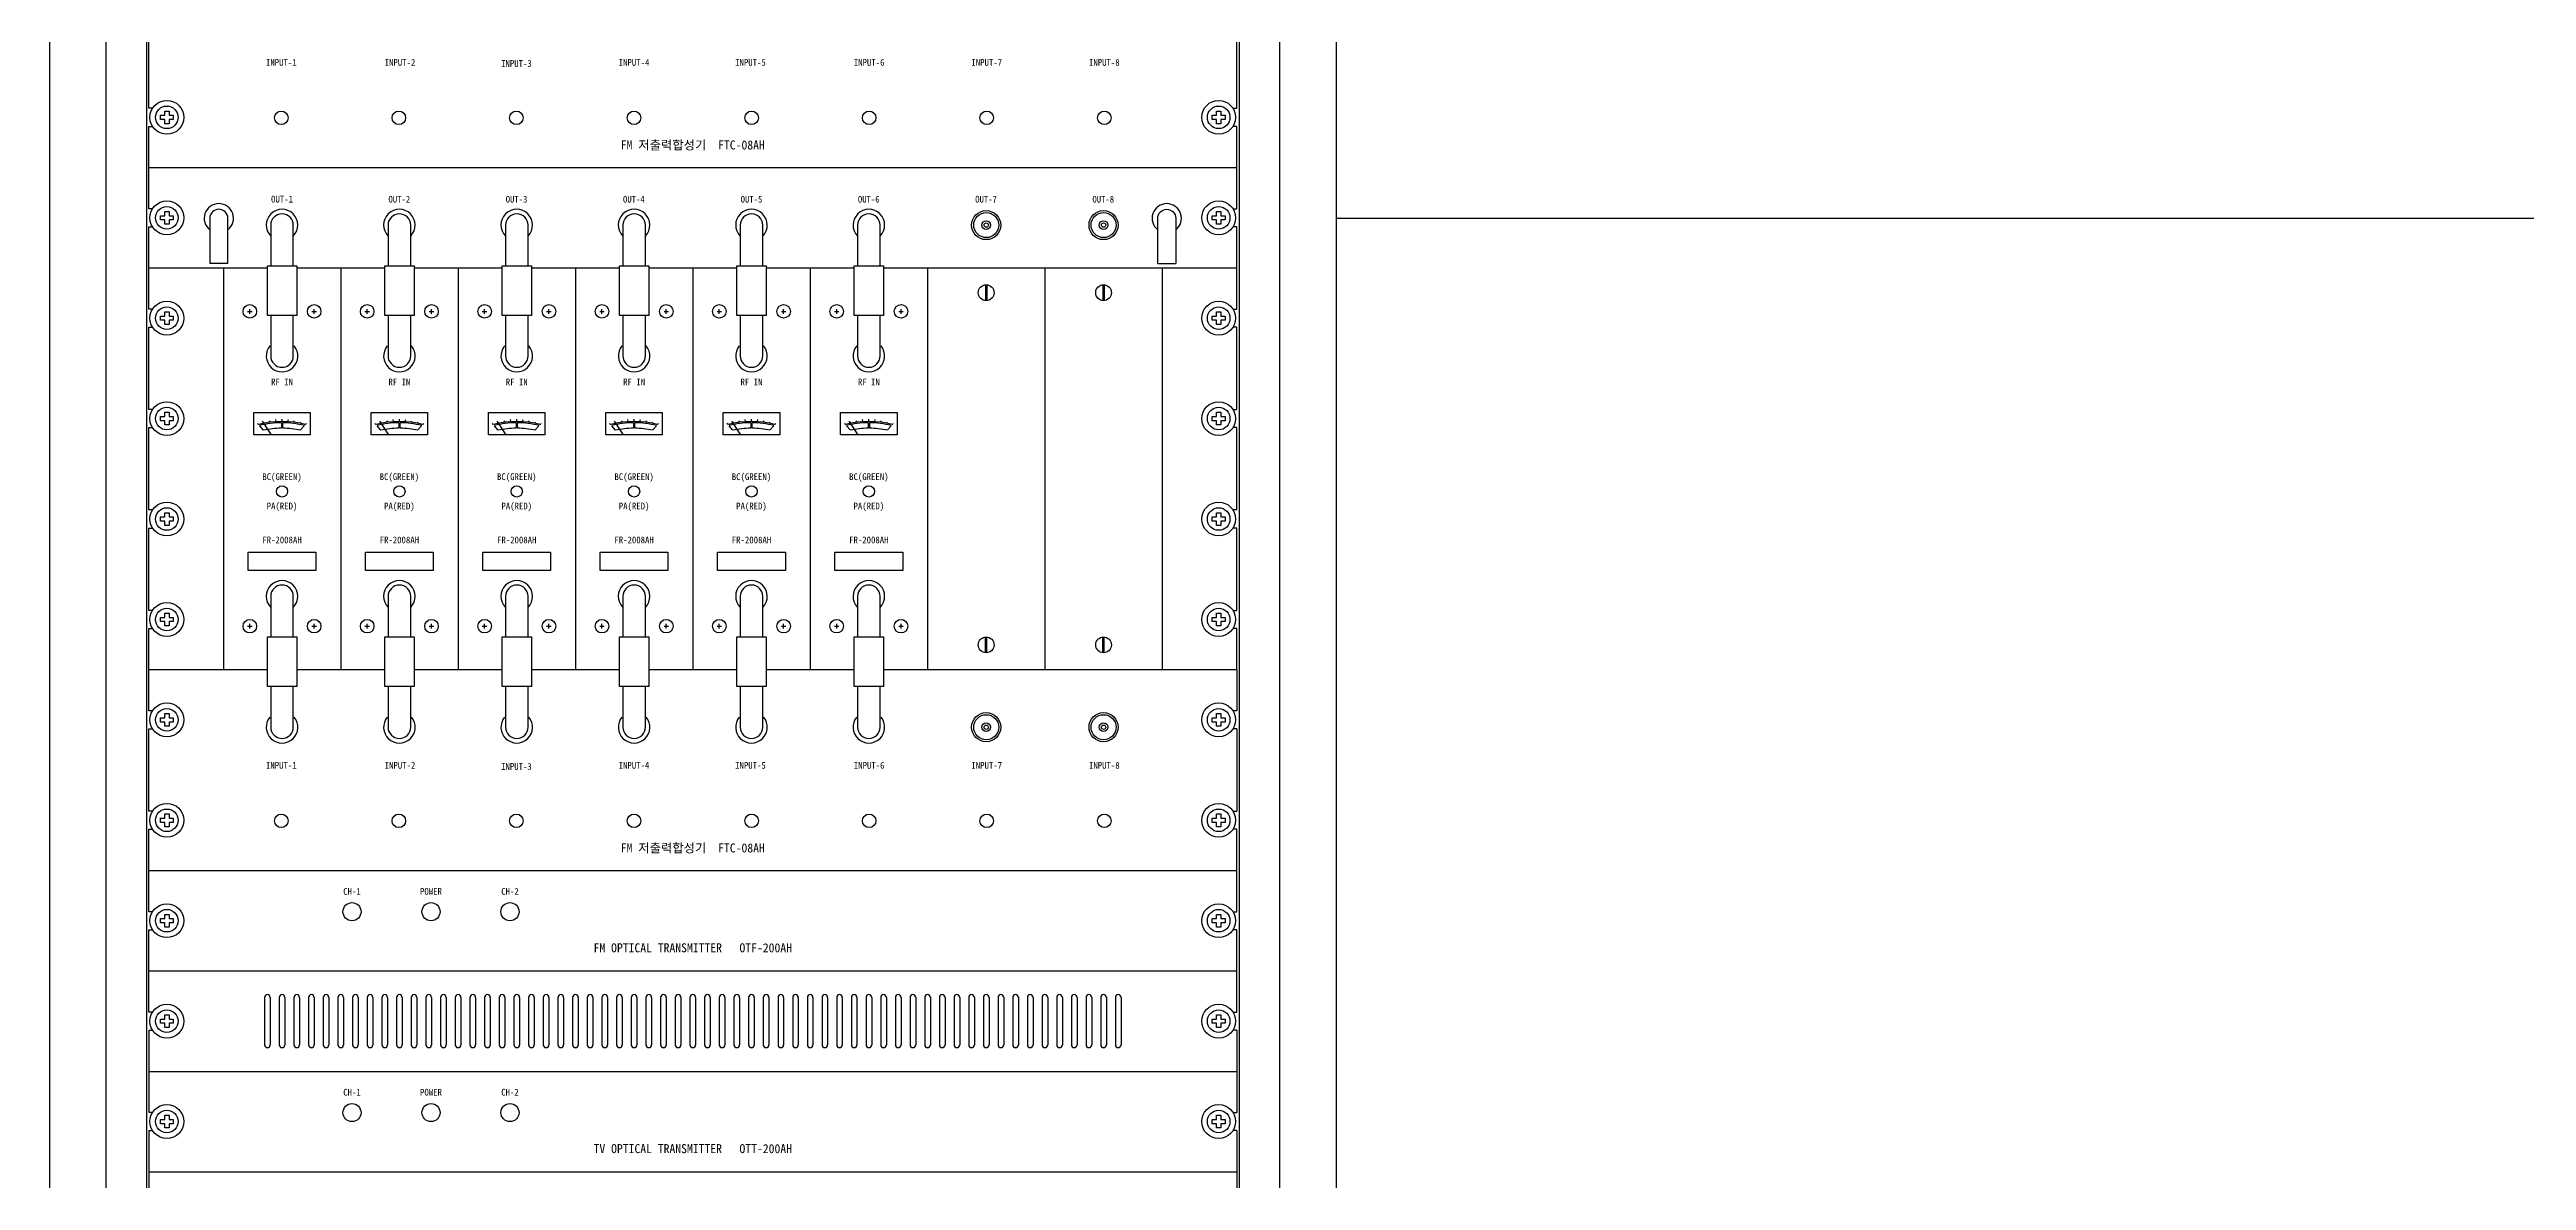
# Model space of a CAD drawing. Header units: millimetres. Extents: x 0 to 2521, y -5 to 594.
# Drawn here: x 958.21 to 1002.11, y 433.61 to 453.66 of the extents above; entities that cross this region are included whole.
import ezdxf
from ezdxf.enums import TextEntityAlignment as Align

# ---------------------------------------------------------------- set-up
doc = ezdxf.new("R2010")
doc.units = ezdxf.units.MM
doc.header["$LTSCALE"] = 10
doc.styles.add('굴림체', font='GulimChe.ttf')

msp = doc.modelspace()

# ---------------------------------------------------------------- linework, layer by layer
at = {"color": 5}
for p, q in [((958.212, 471.025), (958.212, 387.465)), ((959.212, 471.025), (959.212, 384.665)), ((980.012, 471.025), (980.012, 384.665)), ((981.012, 471.025), (981.012, 387.465)), ((959.932, 469.365), (959.932, 389.265)), ((979.292, 469.365), (979.292, 389.265)), ((959.972, 452.615), (959.972, 454.075)), ((979.252, 452.615), (979.252, 454.075)), ((960.038, 452.615), (959.972, 452.615)), ((979.185, 452.615), (979.252, 452.615)), ((959.972, 450.835), (959.972, 452.295)), ((959.972, 452.295), (960.038, 452.295)), ((979.252, 452.295), (979.185, 452.295)), ((979.252, 450.835), (979.252, 452.295)), ((959.972, 451.565), (979.252, 451.565)), ((960.038, 450.835), (959.972, 450.835)), ((979.185, 450.835), (979.252, 450.835)), ((959.972, 449.055), (959.972, 450.515)), ((959.972, 450.515), (960.038, 450.515)), ((962.132, 450.545), (962.132, 449.825)), ((962.532, 449.825), (962.532, 450.545)), ((964.212, 450.545), (964.212, 449.825)), ((964.612, 449.825), (964.612, 450.545)), ((966.292, 450.545), (966.292, 449.825)), ((966.692, 449.825), (966.692, 450.545)), ((968.372, 450.545), (968.372, 449.825)), ((968.772, 449.825), (968.772, 450.545)), ((970.452, 450.545), (970.452, 449.825)), ((970.852, 449.825), (970.852, 450.545)), ((972.532, 450.545), (972.532, 449.825)), ((972.932, 449.825), (972.932, 450.545)), ((979.252, 450.515), (979.185, 450.515)), ((979.252, 449.055), (979.252, 450.515)), ((959.972, 449.785), (962.072, 449.785)), ((961.372, 449.865), (961.052, 449.865)), ((961.292, 449.785), (961.292, 442.665)), ((962.072, 449.825), (962.592, 449.825)), ((962.072, 448.945), (962.072, 449.825)), ((962.592, 449.825), (962.592, 448.945)), ((962.592, 449.785), (964.152, 449.785)), ((963.372, 449.785), (963.372, 442.665)), ((964.152, 449.825), (964.672, 449.825)), ((964.152, 448.945), (964.152, 449.825)), ((964.672, 449.825), (964.672, 448.945)), ((964.672, 449.785), (966.232, 449.785)), ((965.452, 449.785), (965.452, 442.665)), ((966.232, 449.825), (966.752, 449.825)), ((966.232, 448.945), (966.232, 449.825)), ((966.752, 449.825), (966.752, 448.945)), ((966.752, 449.785), (968.312, 449.785)), ((967.532, 449.785), (967.532, 442.665)), ((968.312, 448.945), (968.312, 449.825)), ((968.312, 449.825), (968.832, 449.825)), ((968.832, 449.825), (968.832, 448.945)), ((968.832, 449.785), (970.392, 449.785)), ((969.612, 449.785), (969.612, 442.665)), ((970.392, 449.825), (970.912, 449.825)), ((970.392, 448.945), (970.392, 449.825)), ((970.912, 449.825), (970.912, 448.945)), ((970.912, 449.785), (971.692, 449.785)), ((971.692, 449.785), (972.472, 449.785)), ((971.692, 449.785), (971.692, 442.665)), ((972.472, 449.825), (972.992, 449.825)), ((972.472, 448.945), (972.472, 449.825)), ((972.992, 449.825), (972.992, 448.945)), ((972.992, 449.785), (977.932, 449.785)), ((973.772, 449.785), (973.772, 442.665)), ((975.852, 449.785), (975.852, 442.665)), ((977.852, 449.865), (978.172, 449.865)), ((977.932, 449.785), (977.932, 442.665)), ((977.932, 449.785), (979.252, 449.785)), ((974.798, 449.485), (974.798, 449.207)), ((974.821, 449.485), (974.821, 449.206)), ((976.878, 449.485), (976.878, 449.207)), ((976.901, 449.485), (976.901, 449.206)), ((960.038, 449.055), (959.972, 449.055)), ((959.972, 447.275), (959.972, 448.735)), ((959.972, 448.735), (960.038, 448.735)), ((961.722, 449.015), (961.802, 449.015)), ((961.762, 448.975), (961.762, 449.055)), ((962.592, 448.945), (962.072, 448.945)), ((962.132, 448.945), (962.132, 448.225)), ((962.532, 448.225), (962.532, 448.945)), ((962.862, 449.015), (962.942, 449.015)), ((962.902, 448.975), (962.902, 449.055)), ((963.802, 449.015), (963.882, 449.015)), ((963.842, 448.975), (963.842, 449.055)), ((964.672, 448.945), (964.152, 448.945)), ((964.212, 448.945), (964.212, 448.225)), ((964.612, 448.225), (964.612, 448.945)), ((964.942, 449.015), (965.022, 449.015)), ((964.982, 448.975), (964.982, 449.055)), ((965.882, 449.015), (965.962, 449.015)), ((965.922, 448.975), (965.922, 449.055)), ((966.752, 448.945), (966.232, 448.945)), ((966.292, 448.945), (966.292, 448.225)), ((966.692, 448.225), (966.692, 448.945)), ((967.022, 449.015), (967.102, 449.015)), ((967.062, 448.975), (967.062, 449.055)), ((967.962, 449.015), (968.042, 449.015)), ((968.002, 448.975), (968.002, 449.055)), ((968.832, 448.945), (968.312, 448.945)), ((968.372, 448.945), (968.372, 448.225)), ((968.772, 448.225), (968.772, 448.945)), ((969.102, 449.015), (969.182, 449.015)), ((969.142, 448.975), (969.142, 449.055)), ((970.042, 449.015), (970.122, 449.015)), ((970.082, 448.975), (970.082, 449.055)), ((970.912, 448.945), (970.392, 448.945)), ((970.452, 448.945), (970.452, 448.225)), ((970.852, 448.225), (970.852, 448.945)), ((971.182, 449.015), (971.262, 449.015)), ((971.222, 448.975), (971.222, 449.055)), ((972.122, 449.015), (972.202, 449.015)), ((972.162, 448.975), (972.162, 449.055)), ((972.992, 448.945), (972.472, 448.945)), ((972.532, 448.945), (972.532, 448.225)), ((972.932, 448.225), (972.932, 448.945)), ((973.262, 449.015), (973.342, 449.015)), ((973.302, 448.975), (973.302, 449.055)), ((979.185, 449.055), (979.252, 449.055)), ((979.252, 448.735), (979.185, 448.735)), ((979.252, 447.275), (979.252, 448.735)), ((960.038, 447.275), (959.972, 447.275)), ((959.972, 445.495), (959.972, 446.955)), ((959.972, 446.955), (960.038, 446.955)), ((961.832, 446.825), (961.832, 447.225)), ((961.832, 447.225), (962.832, 447.225)), ((961.916, 447.01), (961.898, 447.031)), ((962.004, 446.912), (961.936, 446.988)), ((962.145, 446.825), (961.984, 447.067)), ((962.015, 447.035), (961.999, 447.054)), ((962.126, 447.05), (962.108, 447.078)), ((962.228, 447.061), (962.22, 447.097)), ((962.322, 447.04), (962.322, 446.944)), ((962.332, 447.064), (962.332, 447.104)), ((962.341, 447.04), (962.341, 446.944)), ((962.436, 447.061), (962.444, 447.097)), ((962.538, 447.05), (962.555, 447.078)), ((962.649, 447.035), (962.664, 447.054)), ((962.726, 446.987), (962.661, 446.913)), ((962.765, 447.03), (962.748, 447.01)), ((962.832, 447.225), (962.832, 446.825)), ((963.912, 447.225), (964.912, 447.225)), ((963.912, 446.825), (963.912, 447.225)), ((963.996, 447.01), (963.978, 447.031)), ((964.084, 446.912), (964.016, 446.988)), ((964.225, 446.825), (964.064, 447.067)), ((964.095, 447.035), (964.079, 447.054)), ((964.206, 447.05), (964.188, 447.078)), ((964.308, 447.061), (964.3, 447.097)), ((964.401, 447.04), (964.401, 446.944)), ((964.412, 447.064), (964.412, 447.104)), ((964.421, 447.04), (964.421, 446.944)), ((964.516, 447.061), (964.524, 447.097)), ((964.618, 447.05), (964.635, 447.078)), ((964.729, 447.035), (964.744, 447.054)), ((964.806, 446.987), (964.741, 446.913)), ((964.845, 447.03), (964.828, 447.01)), ((964.912, 447.225), (964.912, 446.825)), ((965.992, 447.225), (966.992, 447.225)), ((965.992, 446.825), (965.992, 447.225)), ((966.076, 447.01), (966.058, 447.031)), ((966.164, 446.912), (966.096, 446.988)), ((966.305, 446.825), (966.144, 447.067)), ((966.175, 447.035), (966.159, 447.054)), ((966.286, 447.05), (966.268, 447.078)), ((966.388, 447.061), (966.38, 447.097)), ((966.481, 447.04), (966.481, 446.944)), ((966.492, 447.064), (966.492, 447.104)), ((966.501, 447.04), (966.501, 446.944)), ((966.596, 447.061), (966.604, 447.097)), ((966.698, 447.05), (966.715, 447.078)), ((966.809, 447.035), (966.824, 447.054)), ((966.886, 446.987), (966.821, 446.913)), ((966.925, 447.03), (966.908, 447.01)), ((966.992, 447.225), (966.992, 446.825)), ((968.072, 447.225), (969.072, 447.225)), ((968.072, 446.825), (968.072, 447.225)), ((968.156, 447.01), (968.138, 447.031)), ((968.244, 446.912), (968.176, 446.988)), ((968.385, 446.825), (968.224, 447.067)), ((968.255, 447.035), (968.239, 447.054)), ((968.366, 447.05), (968.348, 447.078)), ((968.468, 447.061), (968.46, 447.097)), ((968.561, 447.04), (968.561, 446.944)), ((968.572, 447.064), (968.572, 447.104)), ((968.581, 447.04), (968.581, 446.944)), ((968.676, 447.061), (968.684, 447.097)), ((968.778, 447.05), (968.795, 447.078)), ((968.889, 447.035), (968.904, 447.054)), ((968.966, 446.987), (968.901, 446.913)), ((969.005, 447.03), (968.988, 447.01)), ((969.072, 447.225), (969.072, 446.825)), ((970.152, 447.225), (971.152, 447.225)), ((970.152, 446.825), (970.152, 447.225)), ((970.236, 447.01), (970.218, 447.031)), ((970.324, 446.912), (970.256, 446.988)), ((970.465, 446.825), (970.304, 447.067)), ((970.335, 447.035), (970.319, 447.054)), ((970.446, 447.05), (970.428, 447.078)), ((970.548, 447.061), (970.54, 447.097)), ((970.641, 447.04), (970.641, 446.944)), ((970.652, 447.064), (970.652, 447.104)), ((970.661, 447.04), (970.661, 446.944)), ((970.756, 447.061), (970.764, 447.097)), ((970.858, 447.05), (970.875, 447.078)), ((970.969, 447.035), (970.984, 447.054)), ((971.046, 446.987), (970.981, 446.913)), ((971.085, 447.03), (971.068, 447.01)), ((971.152, 447.225), (971.152, 446.825)), ((972.232, 447.225), (973.232, 447.225)), ((972.232, 446.825), (972.232, 447.225)), ((972.316, 447.01), (972.298, 447.031)), ((972.404, 446.912), (972.336, 446.988)), ((972.545, 446.825), (972.384, 447.067)), ((972.414, 447.035), (972.399, 447.054)), ((972.526, 447.05), (972.508, 447.078)), ((972.628, 447.061), (972.62, 447.097)), ((972.721, 447.04), (972.721, 446.944)), ((972.732, 447.064), (972.732, 447.104)), ((972.741, 447.04), (972.741, 446.944)), ((972.836, 447.061), (972.844, 447.097)), ((972.938, 447.05), (972.955, 447.078)), ((973.049, 447.035), (973.064, 447.054)), ((973.126, 446.987), (973.061, 446.913)), ((973.165, 447.03), (973.148, 447.01)), ((973.232, 447.225), (973.232, 446.825)), ((979.185, 447.275), (979.252, 447.275)), ((979.252, 446.955), (979.185, 446.955)), ((979.252, 445.495), (979.252, 446.955)), ((962.832, 446.825), (961.832, 446.825)), ((964.912, 446.825), (963.912, 446.825)), ((966.992, 446.825), (965.992, 446.825)), ((969.072, 446.825), (968.072, 446.825)), ((971.152, 446.825), (970.152, 446.825)), ((973.232, 446.825), (972.232, 446.825)), ((960.038, 445.495), (959.972, 445.495)), ((959.972, 443.715), (959.972, 445.175)), ((959.972, 445.175), (960.038, 445.175)), ((979.252, 445.495), (979.185, 445.495)), ((979.252, 445.175), (979.185, 445.175)), ((979.252, 443.715), (979.252, 445.175)), ((962.132, 443.965), (962.132, 443.245)), ((962.532, 443.245), (962.532, 443.965)), ((964.212, 443.965), (964.212, 443.245)), ((964.612, 443.245), (964.612, 443.965)), ((966.292, 443.965), (966.292, 443.245)), ((966.692, 443.245), (966.692, 443.965)), ((968.372, 443.965), (968.372, 443.245)), ((968.772, 443.245), (968.772, 443.965)), ((970.452, 443.965), (970.452, 443.245)), ((970.852, 443.245), (970.852, 443.965)), ((972.532, 443.965), (972.532, 443.245)), ((972.932, 443.245), (972.932, 443.965)), ((960.038, 443.715), (959.972, 443.715)), ((959.972, 443.395), (960.038, 443.395)), ((959.972, 442.665), (959.972, 443.395)), ((961.722, 443.435), (961.802, 443.435)), ((961.762, 443.395), (961.762, 443.475)), ((962.862, 443.435), (962.942, 443.435)), ((962.902, 443.395), (962.902, 443.475)), ((963.802, 443.435), (963.882, 443.435)), ((963.842, 443.395), (963.842, 443.475)), ((964.942, 443.435), (965.022, 443.435)), ((964.982, 443.395), (964.982, 443.475)), ((965.882, 443.435), (965.962, 443.435)), ((965.922, 443.395), (965.922, 443.475)), ((967.022, 443.435), (967.102, 443.435)), ((967.062, 443.395), (967.062, 443.475)), ((967.962, 443.435), (968.042, 443.435)), ((968.002, 443.395), (968.002, 443.475)), ((969.102, 443.435), (969.182, 443.435)), ((969.142, 443.395), (969.142, 443.475)), ((970.042, 443.435), (970.122, 443.435)), ((970.082, 443.395), (970.082, 443.475)), ((971.182, 443.435), (971.262, 443.435)), ((971.222, 443.395), (971.222, 443.475)), ((972.122, 443.435), (972.202, 443.435)), ((972.162, 443.395), (972.162, 443.475)), ((973.262, 443.435), (973.342, 443.435)), ((973.302, 443.395), (973.302, 443.475)), ((979.185, 443.715), (979.252, 443.715)), ((979.252, 443.395), (979.185, 443.395)), ((979.252, 442.665), (979.252, 443.395)), ((962.072, 442.365), (962.072, 443.245)), ((962.072, 443.245), (962.592, 443.245)), ((962.592, 443.245), (962.592, 442.365)), ((964.152, 443.245), (964.672, 443.245)), ((964.152, 442.365), (964.152, 443.245)), ((964.672, 443.245), (964.672, 442.365)), ((966.232, 442.365), (966.232, 443.245)), ((966.232, 443.245), (966.752, 443.245)), ((966.752, 443.245), (966.752, 442.365)), ((968.312, 443.245), (968.832, 443.245)), ((968.312, 442.365), (968.312, 443.245)), ((968.832, 443.245), (968.832, 442.365)), ((970.392, 442.365), (970.392, 443.245)), ((970.392, 443.245), (970.912, 443.245)), ((970.912, 443.245), (970.912, 442.365)), ((972.472, 442.365), (972.472, 443.245)), ((972.472, 443.245), (972.992, 443.245)), ((972.992, 443.245), (972.992, 442.365)), ((974.798, 442.965), (974.798, 443.243)), ((974.821, 442.965), (974.821, 443.243)), ((976.878, 442.965), (976.878, 443.243)), ((976.901, 442.965), (976.901, 443.243)), ((959.972, 442.665), (962.072, 442.665)), ((959.972, 441.935), (959.972, 442.665)), ((962.592, 442.665), (964.152, 442.665)), ((964.672, 442.665), (966.232, 442.665)), ((966.752, 442.665), (968.312, 442.665)), ((968.832, 442.665), (970.392, 442.665)), ((970.912, 442.665), (971.692, 442.665)), ((971.692, 442.665), (972.472, 442.665)), ((972.992, 442.665), (977.932, 442.665)), ((977.932, 442.665), (979.252, 442.665)), ((979.252, 442.665), (979.252, 441.935)), ((962.592, 442.365), (962.072, 442.365)), ((962.132, 442.365), (962.132, 441.645)), ((962.532, 441.645), (962.532, 442.365)), ((964.672, 442.365), (964.152, 442.365)), ((964.212, 442.365), (964.212, 441.645)), ((964.612, 441.645), (964.612, 442.365)), ((966.752, 442.365), (966.232, 442.365)), ((966.292, 442.365), (966.292, 441.645)), ((966.692, 441.645), (966.692, 442.365)), ((968.832, 442.365), (968.312, 442.365)), ((968.372, 442.365), (968.372, 441.645)), ((968.772, 441.645), (968.772, 442.365)), ((970.912, 442.365), (970.392, 442.365)), ((970.452, 442.365), (970.452, 441.645)), ((970.852, 441.645), (970.852, 442.365)), ((972.992, 442.365), (972.472, 442.365)), ((972.532, 442.365), (972.532, 441.645)), ((972.932, 441.645), (972.932, 442.365)), ((960.038, 441.935), (959.972, 441.935)), ((959.972, 441.615), (960.038, 441.615)), ((959.972, 440.155), (959.972, 441.615)), ((979.252, 441.935), (979.185, 441.935)), ((979.252, 441.615), (979.185, 441.615)), ((979.252, 441.615), (979.252, 440.155)), ((960.038, 440.155), (959.972, 440.155)), ((979.185, 440.155), (979.252, 440.155)), ((959.972, 439.835), (960.038, 439.835)), ((959.972, 438.375), (959.972, 439.835)), ((979.252, 439.835), (979.185, 439.835)), ((979.252, 438.375), (979.252, 439.835)), ((959.972, 439.105), (979.252, 439.105)), ((960.038, 438.375), (959.972, 438.375)), ((979.185, 438.375), (979.252, 438.375)), ((959.972, 436.595), (959.972, 438.055)), ((959.972, 438.055), (960.038, 438.055)), ((959.972, 438.055), (960.038, 438.055)), ((959.972, 438.055), (960.038, 438.055)), ((979.252, 438.055), (979.185, 438.055)), ((979.252, 438.055), (979.185, 438.055)), ((979.252, 438.055), (979.185, 438.055)), ((979.252, 436.595), (979.252, 438.055)), ((959.972, 437.325), (979.252, 437.325)), ((962.022, 436.855), (962.022, 436.015)), ((962.122, 436.855), (962.122, 436.015)), ((962.282, 436.855), (962.282, 436.015)), ((962.382, 436.855), (962.382, 436.015)), ((962.542, 436.855), (962.542, 436.015)), ((962.642, 436.855), (962.642, 436.015)), ((962.802, 436.855), (962.802, 436.015)), ((962.902, 436.855), (962.902, 436.015)), ((963.062, 436.855), (963.062, 436.015)), ((963.162, 436.855), (963.162, 436.015)), ((963.322, 436.855), (963.322, 436.015)), ((963.422, 436.855), (963.422, 436.015)), ((963.582, 436.855), (963.582, 436.015)), ((963.682, 436.855), (963.682, 436.015)), ((963.842, 436.855), (963.842, 436.015)), ((963.942, 436.855), (963.942, 436.015)), ((964.102, 436.855), (964.102, 436.015)), ((964.202, 436.855), (964.202, 436.015)), ((964.362, 436.855), (964.362, 436.015)), ((964.462, 436.855), (964.462, 436.015)), ((964.622, 436.855), (964.622, 436.015)), ((964.722, 436.855), (964.722, 436.015)), ((964.882, 436.855), (964.882, 436.015)), ((964.982, 436.855), (964.982, 436.015)), ((965.142, 436.855), (965.142, 436.015)), ((965.242, 436.855), (965.242, 436.015)), ((965.402, 436.855), (965.402, 436.015)), ((965.502, 436.855), (965.502, 436.015)), ((965.662, 436.855), (965.662, 436.015)), ((965.762, 436.855), (965.762, 436.015)), ((965.922, 436.855), (965.922, 436.015)), ((966.022, 436.855), (966.022, 436.015)), ((966.182, 436.855), (966.182, 436.015)), ((966.282, 436.855), (966.282, 436.015)), ((966.442, 436.855), (966.442, 436.015)), ((966.542, 436.855), (966.542, 436.015)), ((966.702, 436.855), (966.702, 436.015)), ((966.802, 436.855), (966.802, 436.015)), ((966.962, 436.855), (966.962, 436.015)), ((967.062, 436.855), (967.062, 436.015)), ((967.222, 436.855), (967.222, 436.015)), ((967.322, 436.855), (967.322, 436.015)), ((967.482, 436.855), (967.482, 436.015)), ((967.582, 436.855), (967.582, 436.015)), ((967.742, 436.855), (967.742, 436.015)), ((967.842, 436.855), (967.842, 436.015)), ((968.002, 436.855), (968.002, 436.015)), ((968.102, 436.855), (968.102, 436.015)), ((968.262, 436.855), (968.262, 436.015)), ((968.362, 436.855), (968.362, 436.015)), ((968.522, 436.855), (968.522, 436.015)), ((968.622, 436.855), (968.622, 436.015)), ((968.782, 436.855), (968.782, 436.015)), ((968.882, 436.855), (968.882, 436.015)), ((969.042, 436.855), (969.042, 436.015)), ((969.142, 436.855), (969.142, 436.015)), ((969.302, 436.855), (969.302, 436.015)), ((969.402, 436.855), (969.402, 436.015)), ((969.562, 436.855), (969.562, 436.015)), ((969.662, 436.855), (969.662, 436.015)), ((969.822, 436.855), (969.822, 436.015)), ((969.922, 436.855), (969.922, 436.015)), ((970.082, 436.855), (970.082, 436.015)), ((970.182, 436.855), (970.182, 436.015)), ((970.342, 436.855), (970.342, 436.015)), ((970.442, 436.855), (970.442, 436.015)), ((970.602, 436.855), (970.602, 436.015)), ((970.702, 436.855), (970.702, 436.015)), ((970.862, 436.855), (970.862, 436.015)), ((970.962, 436.855), (970.962, 436.015)), ((971.122, 436.855), (971.122, 436.015)), ((971.222, 436.855), (971.222, 436.015)), ((971.382, 436.855), (971.382, 436.015)), ((971.482, 436.855), (971.482, 436.015)), ((971.642, 436.855), (971.642, 436.015)), ((971.742, 436.855), (971.742, 436.015)), ((971.902, 436.855), (971.902, 436.015)), ((972.002, 436.855), (972.002, 436.015)), ((972.162, 436.855), (972.162, 436.015)), ((972.262, 436.855), (972.262, 436.015)), ((972.422, 436.855), (972.422, 436.015)), ((972.522, 436.855), (972.522, 436.015)), ((972.682, 436.855), (972.682, 436.015)), ((972.782, 436.855), (972.782, 436.015)), ((972.942, 436.855), (972.942, 436.015)), ((973.042, 436.855), (973.042, 436.015)), ((973.202, 436.855), (973.202, 436.015)), ((973.302, 436.855), (973.302, 436.015)), ((973.462, 436.855), (973.462, 436.015)), ((973.562, 436.855), (973.562, 436.015)), ((973.722, 436.855), (973.722, 436.015)), ((973.822, 436.855), (973.822, 436.015)), ((973.982, 436.855), (973.982, 436.015)), ((974.082, 436.855), (974.082, 436.015)), ((974.242, 436.855), (974.242, 436.015)), ((974.342, 436.855), (974.342, 436.015)), ((974.502, 436.855), (974.502, 436.015)), ((974.602, 436.855), (974.602, 436.015)), ((974.762, 436.855), (974.762, 436.015)), ((974.862, 436.855), (974.862, 436.015)), ((975.022, 436.855), (975.022, 436.015)), ((975.122, 436.855), (975.122, 436.015)), ((975.282, 436.855), (975.282, 436.015)), ((975.382, 436.855), (975.382, 436.015)), ((975.542, 436.855), (975.542, 436.015)), ((975.642, 436.855), (975.642, 436.015)), ((975.802, 436.855), (975.802, 436.015)), ((975.902, 436.855), (975.902, 436.015)), ((976.062, 436.855), (976.062, 436.015)), ((976.162, 436.855), (976.162, 436.015)), ((976.322, 436.855), (976.322, 436.015)), ((976.422, 436.855), (976.422, 436.015)), ((976.582, 436.855), (976.582, 436.015)), ((976.682, 436.855), (976.682, 436.015)), ((976.842, 436.855), (976.842, 436.015)), ((976.942, 436.855), (976.942, 436.015)), ((977.102, 436.855), (977.102, 436.015)), ((977.202, 436.855), (977.202, 436.015)), ((960.038, 436.595), (959.972, 436.595)), ((979.185, 436.595), (979.252, 436.595)), ((959.972, 436.275), (959.972, 434.815)), ((959.972, 436.275), (960.038, 436.275)), ((959.972, 436.275), (960.038, 436.275)), ((959.972, 436.275), (960.038, 436.275)), ((979.252, 436.275), (979.185, 436.275)), ((979.252, 436.275), (979.185, 436.275)), ((979.252, 436.275), (979.185, 436.275)), ((979.252, 436.275), (979.252, 434.815)), ((959.972, 435.545), (979.252, 435.545)), ((960.038, 434.815), (959.972, 434.815)), ((979.185, 434.815), (979.252, 434.815)), ((959.972, 434.495), (959.972, 433.035)), ((959.972, 434.495), (960.038, 434.495)), ((959.972, 434.495), (960.038, 434.495)), ((959.972, 434.495), (960.038, 434.495)), ((979.252, 434.495), (979.185, 434.495)), ((979.252, 434.495), (979.185, 434.495)), ((979.252, 434.495), (979.185, 434.495)), ((979.252, 434.495), (979.252, 433.035)), ((959.972, 433.765), (979.252, 433.765))]:
    msp.add_line(p, q, dxfattribs=at)
at = {"color": 1}
msp.add_lwpolyline([(981.012, 450.665), (1017.109, 450.665), (1017.109, 464.665)], dxfattribs=at)
at = {"color": 5}
for points in [[(960.254, 452.492), (960.254, 452.567), (960.329, 452.567), (960.329, 452.492), (960.404, 452.492), (960.404, 452.417), (960.329, 452.417), (960.329, 452.342), (960.254, 452.342), (960.254, 452.417), (960.179, 452.417), (960.179, 452.492), (960.254, 452.492)], [(978.894, 452.492), (978.894, 452.567), (978.969, 452.567), (978.969, 452.492), (979.044, 452.492), (979.044, 452.417), (978.969, 452.417), (978.969, 452.342), (978.894, 452.342), (978.894, 452.417), (978.819, 452.417), (978.819, 452.492), (978.894, 452.492)], [(960.254, 450.712), (960.254, 450.787), (960.329, 450.787), (960.329, 450.712), (960.404, 450.712), (960.404, 450.637), (960.329, 450.637), (960.329, 450.562), (960.254, 450.562), (960.254, 450.637), (960.179, 450.637), (960.179, 450.712), (960.254, 450.712)], [(978.894, 450.712), (978.894, 450.787), (978.969, 450.787), (978.969, 450.712), (979.044, 450.712), (979.044, 450.637), (978.969, 450.637), (978.969, 450.562), (978.894, 450.562), (978.894, 450.637), (978.819, 450.637), (978.819, 450.712), (978.894, 450.712)], [(960.254, 448.932), (960.254, 449.007), (960.329, 449.007), (960.329, 448.932), (960.404, 448.932), (960.404, 448.857), (960.329, 448.857), (960.329, 448.782), (960.254, 448.782), (960.254, 448.857), (960.179, 448.857), (960.179, 448.932), (960.254, 448.932)], [(978.894, 448.932), (978.894, 449.007), (978.969, 449.007), (978.969, 448.932), (979.044, 448.932), (979.044, 448.857), (978.969, 448.857), (978.969, 448.782), (978.894, 448.782), (978.894, 448.857), (978.819, 448.857), (978.819, 448.932), (978.894, 448.932)], [(960.254, 447.152), (960.254, 447.227), (960.329, 447.227), (960.329, 447.152), (960.404, 447.152), (960.404, 447.077), (960.329, 447.077), (960.329, 447.002), (960.254, 447.002), (960.254, 447.077), (960.179, 447.077), (960.179, 447.152), (960.254, 447.152)], [(978.894, 447.152), (978.894, 447.227), (978.969, 447.227), (978.969, 447.152), (979.044, 447.152), (979.044, 447.077), (978.969, 447.077), (978.969, 447.002), (978.894, 447.002), (978.894, 447.077), (978.819, 447.077), (978.819, 447.152), (978.894, 447.152)], [(960.254, 445.372), (960.254, 445.447), (960.329, 445.447), (960.329, 445.372), (960.404, 445.372), (960.404, 445.297), (960.329, 445.297), (960.329, 445.222), (960.254, 445.222), (960.254, 445.297), (960.179, 445.297), (960.179, 445.372), (960.254, 445.372)], [(978.894, 445.372), (978.894, 445.447), (978.969, 445.447), (978.969, 445.372), (979.044, 445.372), (979.044, 445.297), (978.969, 445.297), (978.969, 445.222), (978.894, 445.222), (978.894, 445.297), (978.819, 445.297), (978.819, 445.372), (978.894, 445.372)], [(960.254, 443.592), (960.254, 443.667), (960.329, 443.667), (960.329, 443.592), (960.404, 443.592), (960.404, 443.517), (960.329, 443.517), (960.329, 443.442), (960.254, 443.442), (960.254, 443.517), (960.179, 443.517), (960.179, 443.592), (960.254, 443.592)], [(978.894, 443.592), (978.894, 443.667), (978.969, 443.667), (978.969, 443.592), (979.044, 443.592), (979.044, 443.517), (978.969, 443.517), (978.969, 443.442), (978.894, 443.442), (978.894, 443.517), (978.819, 443.517), (978.819, 443.592), (978.894, 443.592)], [(960.254, 441.812), (960.254, 441.887), (960.329, 441.887), (960.329, 441.812), (960.404, 441.812), (960.404, 441.737), (960.329, 441.737), (960.329, 441.662), (960.254, 441.662), (960.254, 441.737), (960.179, 441.737), (960.179, 441.812), (960.254, 441.812)], [(978.894, 441.812), (978.894, 441.887), (978.969, 441.887), (978.969, 441.812), (979.044, 441.812), (979.044, 441.737), (978.969, 441.737), (978.969, 441.662), (978.894, 441.662), (978.894, 441.737), (978.819, 441.737), (978.819, 441.812), (978.894, 441.812)], [(960.254, 440.032), (960.254, 440.107), (960.329, 440.107), (960.329, 440.032), (960.404, 440.032), (960.404, 439.957), (960.329, 439.957), (960.329, 439.882), (960.254, 439.882), (960.254, 439.957), (960.179, 439.957), (960.179, 440.032), (960.254, 440.032)], [(978.894, 440.032), (978.894, 440.107), (978.969, 440.107), (978.969, 440.032), (979.044, 440.032), (979.044, 439.957), (978.969, 439.957), (978.969, 439.882), (978.894, 439.882), (978.894, 439.957), (978.819, 439.957), (978.819, 440.032), (978.894, 440.032)], [(960.254, 438.252), (960.254, 438.327), (960.329, 438.327), (960.329, 438.252), (960.404, 438.252), (960.404, 438.177), (960.329, 438.177), (960.329, 438.102), (960.254, 438.102), (960.254, 438.177), (960.179, 438.177), (960.179, 438.252), (960.254, 438.252)], [(978.894, 438.252), (978.894, 438.327), (978.969, 438.327), (978.969, 438.252), (979.044, 438.252), (979.044, 438.177), (978.969, 438.177), (978.969, 438.102), (978.894, 438.102), (978.894, 438.177), (978.819, 438.177), (978.819, 438.252), (978.894, 438.252)], [(960.254, 436.472), (960.254, 436.547), (960.329, 436.547), (960.329, 436.472), (960.404, 436.472), (960.404, 436.397), (960.329, 436.397), (960.329, 436.322), (960.254, 436.322), (960.254, 436.397), (960.179, 436.397), (960.179, 436.472), (960.254, 436.472)], [(978.894, 436.472), (978.894, 436.547), (978.969, 436.547), (978.969, 436.472), (979.044, 436.472), (979.044, 436.397), (978.969, 436.397), (978.969, 436.322), (978.894, 436.322), (978.894, 436.397), (978.819, 436.397), (978.819, 436.472), (978.894, 436.472)], [(960.254, 434.692), (960.254, 434.767), (960.329, 434.767), (960.329, 434.692), (960.404, 434.692), (960.404, 434.617), (960.329, 434.617), (960.329, 434.542), (960.254, 434.542), (960.254, 434.617), (960.179, 434.617), (960.179, 434.692), (960.254, 434.692)], [(978.894, 434.692), (978.894, 434.767), (978.969, 434.767), (978.969, 434.692), (979.044, 434.692), (979.044, 434.617), (978.969, 434.617), (978.969, 434.542), (978.894, 434.542), (978.894, 434.617), (978.819, 434.617), (978.819, 434.692), (978.894, 434.692)]]:
    msp.add_lwpolyline(points, dxfattribs=at)
for points in [[(961.372, 449.865), (961.372, 450.665, 1), (961.052, 450.665), (961.052, 449.865, 1)], [(977.852, 449.865), (977.852, 450.665, -1), (978.172, 450.665), (978.172, 449.865, -1)]]:
    msp.add_lwpolyline(points, format="xyb", dxfattribs=at)
for points in [[(961.732, 444.745), (962.932, 444.745), (962.932, 444.425), (961.732, 444.425)], [(963.812, 444.745), (965.012, 444.745), (965.012, 444.425), (963.812, 444.425)], [(965.892, 444.745), (967.092, 444.745), (967.092, 444.425), (965.892, 444.425)], [(967.972, 444.745), (969.172, 444.745), (969.172, 444.425), (967.972, 444.425)], [(970.052, 444.745), (971.252, 444.745), (971.252, 444.425), (970.052, 444.425)], [(972.132, 444.745), (973.332, 444.745), (973.332, 444.425), (972.132, 444.425)]]:
    msp.add_lwpolyline(points, close=True, dxfattribs=at)
for centre, radius in [((960.292, 452.455), 0.3), ((960.292, 452.455), 0.2), ((978.932, 452.455), 0.3), ((978.932, 452.455), 0.2), ((962.319, 452.446), 0.12), ((964.403, 452.446), 0.12), ((966.486, 452.446), 0.12), ((968.57, 452.446), 0.12), ((970.654, 452.446), 0.12), ((972.737, 452.446), 0.12), ((974.821, 452.446), 0.12), ((976.905, 452.446), 0.12), ((960.292, 450.675), 0.3), ((960.292, 450.675), 0.2), ((978.932, 450.675), 0.3), ((978.932, 450.675), 0.2), ((974.812, 450.545), 0.258), ((974.812, 450.545), 0.222), ((974.812, 450.545), 0.0781), ((974.812, 450.545), 0.0378), ((976.892, 450.545), 0.258), ((976.892, 450.545), 0.222), ((976.892, 450.545), 0.0781), ((976.892, 450.545), 0.0378), ((960.292, 448.895), 0.3), ((960.292, 448.895), 0.2), ((961.762, 449.015), 0.12), ((962.902, 449.015), 0.12), ((963.842, 449.015), 0.12), ((964.982, 449.015), 0.12), ((965.922, 449.015), 0.12), ((967.062, 449.015), 0.12), ((968.002, 449.015), 0.12), ((969.142, 449.015), 0.12), ((970.082, 449.015), 0.12), ((971.222, 449.015), 0.12), ((972.162, 449.015), 0.12), ((973.302, 449.015), 0.12), ((974.812, 449.346), 0.14), ((976.892, 449.346), 0.14), ((978.932, 448.895), 0.3), ((978.932, 448.895), 0.2), ((960.292, 447.115), 0.3), ((960.292, 447.115), 0.2), ((978.932, 447.115), 0.3), ((978.932, 447.115), 0.2), ((960.292, 445.335), 0.3), ((962.332, 445.825), 0.1), ((964.412, 445.825), 0.1), ((966.492, 445.825), 0.1), ((968.572, 445.825), 0.1), ((970.652, 445.825), 0.1), ((972.732, 445.825), 0.1), ((978.932, 445.335), 0.3), ((960.292, 445.335), 0.2), ((978.932, 445.335), 0.2), ((960.292, 443.555), 0.3), ((978.932, 443.555), 0.3), ((960.292, 443.555), 0.2), ((961.762, 443.435), 0.12), ((962.902, 443.435), 0.12), ((963.842, 443.435), 0.12), ((964.982, 443.435), 0.12), ((965.922, 443.435), 0.12), ((967.062, 443.435), 0.12), ((968.002, 443.435), 0.12), ((969.142, 443.435), 0.12), ((970.082, 443.435), 0.12), ((971.222, 443.435), 0.12), ((972.162, 443.435), 0.12), ((973.302, 443.435), 0.12), ((978.932, 443.555), 0.2), ((974.812, 443.104), 0.14), ((976.892, 443.104), 0.14), ((960.292, 441.775), 0.3), ((978.932, 441.775), 0.3), ((960.292, 441.775), 0.2), ((974.812, 441.645), 0.258), ((974.812, 441.645), 0.222), ((974.812, 441.645), 0.0781), ((974.812, 441.645), 0.0378), ((976.892, 441.645), 0.258), ((976.892, 441.645), 0.222), ((976.892, 441.645), 0.0781), ((976.892, 441.645), 0.0378), ((978.932, 441.775), 0.2), ((960.292, 439.995), 0.3), ((978.932, 439.995), 0.3), ((960.292, 439.995), 0.2), ((962.319, 439.986), 0.12), ((964.403, 439.986), 0.12), ((966.486, 439.986), 0.12), ((968.57, 439.986), 0.12), ((970.654, 439.986), 0.12), ((972.737, 439.986), 0.12), ((974.821, 439.986), 0.12), ((976.905, 439.986), 0.12), ((978.932, 439.995), 0.2), ((963.572, 438.375), 0.16), ((964.972, 438.375), 0.16), ((966.372, 438.375), 0.16), ((960.292, 438.215), 0.3), ((960.292, 438.215), 0.2), ((978.932, 438.215), 0.3), ((978.932, 438.215), 0.2), ((960.292, 436.435), 0.3), ((960.292, 436.435), 0.2), ((978.932, 436.435), 0.3), ((978.932, 436.435), 0.2), ((960.292, 434.655), 0.3), ((960.292, 434.655), 0.2), ((963.572, 434.815), 0.16), ((964.972, 434.815), 0.16), ((966.372, 434.815), 0.16), ((978.932, 434.655), 0.3), ((978.932, 434.655), 0.2)]:
    msp.add_circle(centre, radius, dxfattribs=at)
for centre, radius, start, end in [((961.212, 450.665), 0.26, 307.9799, 232.0201), ((962.332, 450.545), 0.28, 315.5847, 224.4153), ((964.412, 450.545), 0.28, 315.5847, 224.4153), ((966.492, 450.545), 0.28, 315.5847, 224.4153), ((968.572, 450.545), 0.28, 315.5847, 224.4153), ((970.652, 450.545), 0.28, 315.5847, 224.4153), ((972.732, 450.545), 0.28, 315.5847, 224.4153), ((978.012, 450.665), 0.26, 307.9799, 232.0201), ((962.332, 450.545), 0.2, 0, 180), ((964.412, 450.545), 0.2, 0, 180), ((966.492, 450.545), 0.2, 0, 180), ((968.572, 450.545), 0.2, 0, 180), ((970.652, 450.545), 0.2, 0, 180), ((972.732, 450.545), 0.2, 0, 180), ((962.332, 448.225), 0.28, 140.2849, 39.7151), ((962.332, 448.225), 0.2, 180, 0), ((964.412, 448.225), 0.28, 140.2849, 39.7151), ((964.412, 448.225), 0.2, 180, 0), ((966.492, 448.225), 0.28, 140.2849, 39.7151), ((966.492, 448.225), 0.2, 180, 0), ((968.572, 448.225), 0.28, 140.2849, 39.7151), ((968.572, 448.225), 0.2, 180, 0), ((970.652, 448.225), 0.28, 140.2849, 39.7151), ((970.652, 448.225), 0.2, 180, 0), ((972.732, 448.225), 0.28, 140.2849, 39.7151), ((972.732, 448.225), 0.2, 180, 0), ((962.332, 445.462), 1.602, 74.9665, 104.9859), ((962.332, 445.439), 1.602, 90.419, 104.3207), ((962.332, 445.342), 1.602, 90.5174, 101.7808), ((962.332, 445.439), 1.602, 75.7037, 89.6796), ((962.332, 445.342), 1.602, 78.2192, 89.5319), ((964.412, 445.462), 1.602, 74.9665, 104.9859), ((964.412, 445.439), 1.602, 90.419, 104.3207), ((964.412, 445.342), 1.602, 90.5174, 101.7808), ((964.412, 445.439), 1.602, 75.7037, 89.6796), ((964.412, 445.342), 1.602, 78.2192, 89.5319), ((966.492, 445.462), 1.602, 74.9665, 104.9859), ((966.492, 445.439), 1.602, 90.419, 104.3207), ((966.492, 445.342), 1.602, 90.5174, 101.7808), ((966.492, 445.439), 1.602, 75.7037, 89.6796), ((966.492, 445.342), 1.602, 78.2192, 89.5319), ((968.572, 445.462), 1.602, 74.9665, 104.9859), ((968.572, 445.439), 1.602, 90.419, 104.3207), ((968.572, 445.342), 1.602, 90.5174, 101.7808), ((968.572, 445.439), 1.602, 75.7037, 89.6796), ((968.572, 445.342), 1.602, 78.2192, 89.5319), ((970.652, 445.462), 1.602, 74.9665, 104.9859), ((970.652, 445.439), 1.602, 90.419, 104.3207), ((970.652, 445.342), 1.602, 90.5174, 101.7808), ((970.652, 445.439), 1.602, 75.7037, 89.6796), ((970.652, 445.342), 1.602, 78.2192, 89.5319), ((972.732, 445.462), 1.602, 74.9665, 104.9859), ((972.732, 445.439), 1.602, 90.419, 104.3207), ((972.732, 445.342), 1.602, 90.5174, 101.7808), ((972.732, 445.439), 1.602, 75.7037, 89.6796), ((972.732, 445.342), 1.602, 78.2192, 89.5319), ((962.332, 443.965), 0.28, 315.5847, 224.4153), ((964.412, 443.965), 0.28, 315.5847, 224.4153), ((966.492, 443.965), 0.28, 315.5847, 224.4153), ((968.572, 443.965), 0.28, 315.5847, 224.4153), ((970.652, 443.965), 0.28, 315.5847, 224.4153), ((972.732, 443.965), 0.28, 315.5847, 224.4153), ((962.332, 443.965), 0.2, 0, 180), ((964.412, 443.965), 0.2, 0, 180), ((966.492, 443.965), 0.2, 0, 180), ((968.572, 443.965), 0.2, 0, 180), ((970.652, 443.965), 0.2, 0, 180), ((972.732, 443.965), 0.2, 0, 180), ((962.332, 441.645), 0.28, 140.2849, 39.7151), ((962.332, 441.645), 0.2, 180, 0), ((964.412, 441.645), 0.28, 140.2849, 39.7151), ((964.412, 441.645), 0.2, 180, 0), ((966.492, 441.645), 0.28, 140.2849, 39.7151), ((966.492, 441.645), 0.2, 180, 0), ((968.572, 441.645), 0.28, 140.2849, 39.7151), ((968.572, 441.645), 0.2, 180, 0), ((970.652, 441.645), 0.28, 140.2849, 39.7151), ((970.652, 441.645), 0.2, 180, 0), ((972.732, 441.645), 0.28, 140.2849, 39.7151), ((972.732, 441.645), 0.2, 180, 0), ((962.072, 436.855), 0.05, 0, 180), ((962.332, 436.855), 0.05, 0, 180), ((962.592, 436.855), 0.05, 0, 180), ((962.852, 436.855), 0.05, 0, 180), ((963.112, 436.855), 0.05, 0, 180), ((963.372, 436.855), 0.05, 0, 180), ((963.632, 436.855), 0.05, 0, 180), ((963.892, 436.855), 0.05, 0, 180), ((964.152, 436.855), 0.05, 0, 180), ((964.412, 436.855), 0.05, 0, 180), ((964.672, 436.855), 0.05, 0, 180), ((964.932, 436.855), 0.05, 0, 180), ((965.192, 436.855), 0.05, 0, 180), ((965.452, 436.855), 0.05, 0, 180), ((965.712, 436.855), 0.05, 0, 180), ((965.972, 436.855), 0.05, 0, 180), ((966.232, 436.855), 0.05, 0, 180), ((966.492, 436.855), 0.05, 0, 180), ((966.752, 436.855), 0.05, 0, 180), ((967.012, 436.855), 0.05, 0, 180), ((967.272, 436.855), 0.05, 0, 180), ((967.532, 436.855), 0.05, 0, 180), ((967.792, 436.855), 0.05, 0, 180), ((968.052, 436.855), 0.05, 0, 180), ((968.312, 436.855), 0.05, 0, 180), ((968.572, 436.855), 0.05, 0, 180), ((968.832, 436.855), 0.05, 0, 180), ((969.092, 436.855), 0.05, 0, 180), ((969.352, 436.855), 0.05, 0, 180), ((969.612, 436.855), 0.05, 0, 180), ((969.872, 436.855), 0.05, 0, 180), ((970.132, 436.855), 0.05, 0, 180), ((970.392, 436.855), 0.05, 0, 180), ((970.652, 436.855), 0.05, 0, 180), ((970.912, 436.855), 0.05, 0, 180), ((971.172, 436.855), 0.05, 0, 180), ((971.432, 436.855), 0.05, 0, 180), ((971.692, 436.855), 0.05, 0, 180), ((971.952, 436.855), 0.05, 0, 180), ((972.212, 436.855), 0.05, 0, 180), ((972.472, 436.855), 0.05, 0, 180), ((972.732, 436.855), 0.05, 0, 180), ((972.992, 436.855), 0.05, 0, 180), ((973.252, 436.855), 0.05, 0, 180), ((973.512, 436.855), 0.05, 0, 180), ((973.772, 436.855), 0.05, 0, 180), ((974.032, 436.855), 0.05, 0, 180), ((974.292, 436.855), 0.05, 0, 180), ((974.552, 436.855), 0.05, 0, 180), ((974.812, 436.855), 0.05, 0, 180), ((975.072, 436.855), 0.05, 0, 180), ((975.332, 436.855), 0.05, 0, 180), ((975.592, 436.855), 0.05, 0, 180), ((975.852, 436.855), 0.05, 0, 180), ((976.112, 436.855), 0.05, 0, 180), ((976.372, 436.855), 0.05, 0, 180), ((976.632, 436.855), 0.05, 0, 180), ((976.892, 436.855), 0.05, 0, 180), ((977.152, 436.855), 0.05, 0, 180), ((962.072, 436.015), 0.05, 180, 0), ((962.332, 436.015), 0.05, 180, 0), ((962.592, 436.015), 0.05, 180, 0), ((962.852, 436.015), 0.05, 180, 0), ((963.112, 436.015), 0.05, 180, 0), ((963.372, 436.015), 0.05, 180, 0), ((963.632, 436.015), 0.05, 180, 0), ((963.892, 436.015), 0.05, 180, 0), ((964.152, 436.015), 0.05, 180, 0), ((964.412, 436.015), 0.05, 180, 0), ((964.672, 436.015), 0.05, 180, 0), ((964.932, 436.015), 0.05, 180, 0), ((965.192, 436.015), 0.05, 180, 0), ((965.452, 436.015), 0.05, 180, 0), ((965.712, 436.015), 0.05, 180, 0), ((965.972, 436.015), 0.05, 180, 0), ((966.232, 436.015), 0.05, 180, 0), ((966.492, 436.015), 0.05, 180, 0), ((966.752, 436.015), 0.05, 180, 0), ((967.012, 436.015), 0.05, 180, 0), ((967.272, 436.015), 0.05, 180, 0), ((967.532, 436.015), 0.05, 180, 0), ((967.792, 436.015), 0.05, 180, 0), ((968.052, 436.015), 0.05, 180, 0), ((968.312, 436.015), 0.05, 180, 0), ((968.572, 436.015), 0.05, 180, 0), ((968.832, 436.015), 0.05, 180, 0), ((969.092, 436.015), 0.05, 180, 0), ((969.352, 436.015), 0.05, 180, 0), ((969.612, 436.015), 0.05, 180, 0), ((969.872, 436.015), 0.05, 180, 0), ((970.132, 436.015), 0.05, 180, 0), ((970.392, 436.015), 0.05, 180, 0), ((970.652, 436.015), 0.05, 180, 0), ((970.912, 436.015), 0.05, 180, 0), ((971.172, 436.015), 0.05, 180, 0), ((971.432, 436.015), 0.05, 180, 0), ((971.692, 436.015), 0.05, 180, 0), ((971.952, 436.015), 0.05, 180, 0), ((972.212, 436.015), 0.05, 180, 0), ((972.472, 436.015), 0.05, 180, 0), ((972.732, 436.015), 0.05, 180, 0), ((972.992, 436.015), 0.05, 180, 0), ((973.252, 436.015), 0.05, 180, 0), ((973.512, 436.015), 0.05, 180, 0), ((973.772, 436.015), 0.05, 180, 0), ((974.032, 436.015), 0.05, 180, 0), ((974.292, 436.015), 0.05, 180, 0), ((974.552, 436.015), 0.05, 180, 0), ((974.812, 436.015), 0.05, 180, 0), ((975.072, 436.015), 0.05, 180, 0), ((975.332, 436.015), 0.05, 180, 0), ((975.592, 436.015), 0.05, 180, 0), ((975.852, 436.015), 0.05, 180, 0), ((976.112, 436.015), 0.05, 180, 0), ((976.372, 436.015), 0.05, 180, 0), ((976.632, 436.015), 0.05, 180, 0), ((976.892, 436.015), 0.05, 180, 0), ((977.152, 436.015), 0.05, 180, 0)]:
    msp.add_arc(centre, radius, start, end, dxfattribs=at)

# ---------------------------------------------------------------- texts
at = {"color": 5, "style": '굴림체'}
for s, height, p in [('INPUT-1', 0.1202, (962.319, 453.428)), ('INPUT-2', 0.1202, (964.423, 453.428)), ('INPUT-3', 0.1202, (966.486, 453.408)), ('INPUT-4', 0.1202, (968.57, 453.428)), ('INPUT-5', 0.1202, (970.634, 453.428)), ('INPUT-6', 0.1202, (972.737, 453.428)), ('INPUT-7', 0.1202, (974.821, 453.428)), ('INPUT-8', 0.1202, (976.905, 453.428)), ('INPUT-1', 0.1202, (962.319, 440.968)), ('INPUT-2', 0.1202, (964.423, 440.968)), ('INPUT-3', 0.1202, (966.486, 440.948)), ('INPUT-4', 0.1202, (968.57, 440.968)), ('INPUT-5', 0.1202, (970.634, 440.968)), ('INPUT-6', 0.1202, (972.737, 440.968)), ('INPUT-7', 0.1202, (974.821, 440.968)), ('INPUT-8', 0.1202, (976.905, 440.968)), ('CH-1', 0.12, (963.572, 438.735)), ('POWER', 0.12, (964.972, 438.735)), ('CH-2', 0.12, (966.372, 438.735)), ('FM OPTICAL TRANSMITTER   OTF-200AH', 0.16, (969.612, 437.735)), ('CH-1', 0.12, (963.572, 435.175)), ('POWER', 0.12, (964.972, 435.175)), ('CH-2', 0.12, (966.372, 435.175)), ('TV OPTICAL TRANSMITTER   OTT-200AH', 0.16, (969.612, 434.175))]:
    msp.add_text(s, height=height, dxfattribs=at).set_placement(p, align=Align.MIDDLE)
for s, height, p in [('FM 저출력합성기  FTC-08AH', 0.16028, (969.612, 451.885)), ('OUT-1', 0.12, (962.332, 450.945)), ('OUT-2', 0.1188, (964.41, 450.944)), ('OUT-3', 0.1188, (966.488, 450.944)), ('OUT-4', 0.1188, (968.567, 450.944)), ('OUT-5', 0.1188, (970.652, 450.944)), ('OUT-6', 0.1188, (972.73, 450.944)), ('OUT-7', 0.1188, (974.809, 450.944)), ('OUT-8', 0.1188, (976.886, 450.944)), ('RF IN', 0.12, (962.332, 447.705)), ('RF IN', 0.12, (964.412, 447.705)), ('RF IN', 0.12, (966.492, 447.705)), ('RF IN', 0.12, (968.572, 447.705)), ('RF IN', 0.12, (970.652, 447.705)), ('RF IN', 0.12, (972.732, 447.705)), ('BC(GREEN)', 0.12, (962.332, 446.025)), ('BC(GREEN)', 0.12, (964.412, 446.025)), ('BC(GREEN)', 0.12, (966.492, 446.025)), ('BC(GREEN)', 0.12, (968.572, 446.025)), ('BC(GREEN)', 0.12, (970.652, 446.025)), ('BC(GREEN)', 0.12, (972.732, 446.025)), ('PA(RED)', 0.12, (962.332, 445.505)), ('PA(RED)', 0.12, (964.412, 445.505)), ('PA(RED)', 0.12, (966.492, 445.505)), ('PA(RED)', 0.12, (968.572, 445.505)), ('PA(RED)', 0.12, (970.652, 445.505)), ('PA(RED)', 0.12, (972.732, 445.505)), ('FR-2008AH', 0.12, (962.332, 444.905)), ('FR-2008AH', 0.12, (964.412, 444.905)), ('FR-2008AH', 0.12, (966.492, 444.905)), ('FR-2008AH', 0.12, (968.572, 444.905)), ('FR-2008AH', 0.12, (970.652, 444.905)), ('FR-2008AH', 0.12, (972.732, 444.905)), ('FM 저출력합성기  FTC-08AH', 0.16028, (969.612, 439.425))]:
    msp.add_text(s, height=height, dxfattribs=at).set_placement(p, align=Align.CENTER)

doc.saveas('drawing.dxf')
